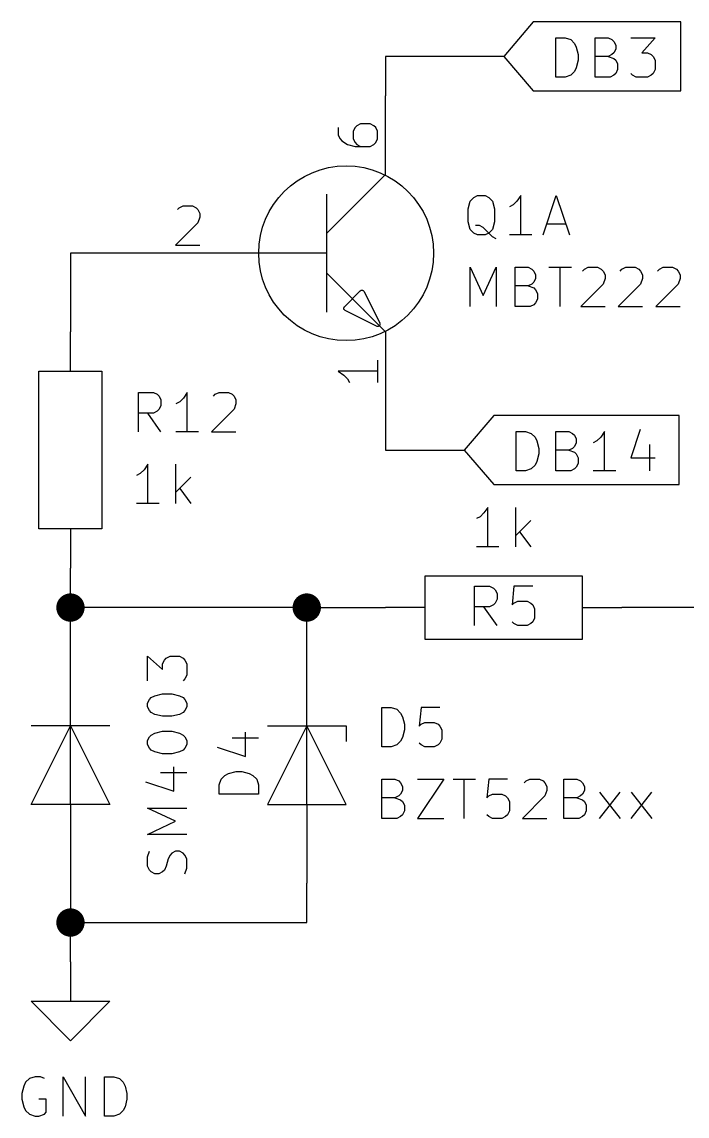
# Model space of a CAD drawing. Extents: x 0.4 to 16.1, y -11.3 to -0.4.
# Drawn here: x 4.688 to 5.533, y -5.496 to -4.106 of the extents above; entities that cross this region are included whole.
import ezdxf

# ---------------------------------------------------------------- set-up
doc = ezdxf.new("R2010")
doc.units = 0
doc.header["$MEASUREMENT"] = 0
for name, color, linetype in [('CYAN2', 4, 'CONTINUOUS'), ('GREEN3', 91, 'CONTINUOUS'), ('RED2', 1, 'CONTINUOUS'), ('RED3', 11, 'CONTINUOUS')]:
    doc.layers.add(name, color=color, linetype=linetype)

msp = doc.modelspace()

# ---------------------------------------------------------------- linework, layer by layer
at = {"layer": 'CYAN2', "linetype": 'CONTINUOUS'}
for p, q in [((5.2549, -4.3435), (5.2573, -4.3339)), ((5.2549, -4.3435), (5.2573, -4.3339)), ((5.2573, -4.3339), (5.262, -4.3292)), ((5.2573, -4.3339), (5.262, -4.3292)), ((5.262, -4.3292), (5.2668, -4.3268)), ((5.262, -4.3292), (5.2668, -4.3268)), ((5.2668, -4.3268), (5.2763, -4.3268)), ((5.2668, -4.3268), (5.2763, -4.3268)), ((5.2763, -4.3268), (5.2811, -4.3292)), ((5.2763, -4.3268), (5.2811, -4.3292)), ((5.2811, -4.3292), (5.2859, -4.3339)), ((5.2811, -4.3292), (5.2859, -4.3339)), ((5.2859, -4.3339), (5.2882, -4.3435)), ((5.2859, -4.3339), (5.2882, -4.3435)), ((5.3168, -4.3339), (5.312, -4.3387)), ((5.3168, -4.3339), (5.312, -4.3387)), ((5.3216, -4.3268), (5.3168, -4.3339)), ((5.3216, -4.3268), (5.3168, -4.3339)), ((5.3216, -4.3768), (5.3216, -4.3268)), ((5.3216, -4.3768), (5.3216, -4.3268)), ((5.3501, -4.3768), (5.3668, -4.3268)), ((5.3501, -4.3768), (5.3668, -4.3268)), ((5.3668, -4.3268), (5.3835, -4.3768)), ((5.3668, -4.3268), (5.3835, -4.3768)), ((5.2549, -4.3601), (5.2549, -4.3435)), ((5.2549, -4.3601), (5.2549, -4.3435)), ((5.2882, -4.3435), (5.2882, -4.3601)), ((5.2882, -4.3435), (5.2882, -4.3601)), ((5.312, -4.3387), (5.3073, -4.3411)), ((5.312, -4.3387), (5.3073, -4.3411)), ((5.2573, -4.3697), (5.2549, -4.3601)), ((5.2573, -4.3697), (5.2549, -4.3601)), ((5.2882, -4.3601), (5.2859, -4.3697)), ((5.2882, -4.3601), (5.2859, -4.3697)), ((5.3549, -4.3625), (5.3787, -4.3625)), ((5.3549, -4.3625), (5.3787, -4.3625)), ((5.262, -4.3744), (5.2573, -4.3697)), ((5.262, -4.3744), (5.2573, -4.3697)), ((5.2668, -4.3768), (5.262, -4.3744)), ((5.2668, -4.3768), (5.262, -4.3744)), ((5.2692, -4.3649), (5.2644, -4.3649)), ((5.2692, -4.3649), (5.2644, -4.3649)), ((5.2763, -4.3768), (5.2668, -4.3768)), ((5.2763, -4.3768), (5.2668, -4.3768)), ((5.2739, -4.3673), (5.2692, -4.3649)), ((5.2739, -4.3673), (5.2692, -4.3649)), ((5.2811, -4.3744), (5.2739, -4.3673)), ((5.2811, -4.3744), (5.2739, -4.3673)), ((5.2811, -4.3744), (5.2763, -4.3768)), ((5.2811, -4.3744), (5.2763, -4.3768)), ((5.2859, -4.3697), (5.2811, -4.3744)), ((5.2859, -4.3697), (5.2811, -4.3744)), ((5.2859, -4.3792), (5.2811, -4.3744)), ((5.2859, -4.3792), (5.2811, -4.3744)), ((5.3359, -4.3768), (5.3073, -4.3768)), ((5.3359, -4.3768), (5.3073, -4.3768)), ((5.2906, -4.3816), (5.2859, -4.3792)), ((5.2906, -4.3816), (5.2859, -4.3792)), ((5.2573, -4.4678), (5.2573, -4.4178)), ((5.2573, -4.4178), (5.2739, -4.4535)), ((5.2573, -4.4678), (5.2573, -4.4178)), ((5.2573, -4.4178), (5.2739, -4.4535)), ((5.2739, -4.4535), (5.2906, -4.4178)), ((5.2739, -4.4535), (5.2906, -4.4178)), ((5.2906, -4.4178), (5.2906, -4.4678)), ((5.2906, -4.4178), (5.2906, -4.4678)), ((5.3144, -4.4678), (5.3144, -4.4178)), ((5.3144, -4.4178), (5.3311, -4.4178)), ((5.3144, -4.4678), (5.3144, -4.4178)), ((5.3144, -4.4178), (5.3311, -4.4178)), ((5.3311, -4.4178), (5.3359, -4.4202)), ((5.3311, -4.4178), (5.3359, -4.4202)), ((5.3573, -4.4178), (5.3859, -4.4178)), ((5.3573, -4.4178), (5.3859, -4.4178)), ((5.3716, -4.4678), (5.3716, -4.4178)), ((5.3716, -4.4678), (5.3716, -4.4178)), ((5.4025, -4.4202), (5.4073, -4.4178)), ((5.4025, -4.4202), (5.4073, -4.4178)), ((5.4073, -4.4178), (5.4192, -4.4178)), ((5.4073, -4.4178), (5.4192, -4.4178)), ((5.4192, -4.4178), (5.4239, -4.4202)), ((5.4192, -4.4178), (5.4239, -4.4202)), ((5.4501, -4.4202), (5.4549, -4.4178)), ((5.4501, -4.4202), (5.4549, -4.4178)), ((5.4549, -4.4178), (5.4668, -4.4178)), ((5.4549, -4.4178), (5.4668, -4.4178)), ((5.4668, -4.4178), (5.4716, -4.4202)), ((5.4668, -4.4178), (5.4716, -4.4202)), ((5.4978, -4.4202), (5.5025, -4.4178)), ((5.4978, -4.4202), (5.5025, -4.4178)), ((5.5025, -4.4178), (5.5144, -4.4178)), ((5.5025, -4.4178), (5.5144, -4.4178)), ((5.5144, -4.4178), (5.5192, -4.4202)), ((5.5144, -4.4178), (5.5192, -4.4202)), ((5.3359, -4.4202), (5.3382, -4.4226)), ((5.3359, -4.4202), (5.3382, -4.4226)), ((5.3382, -4.4226), (5.3406, -4.4273)), ((5.3382, -4.4226), (5.3406, -4.4273)), ((5.3406, -4.4321), (5.3382, -4.4369)), ((5.3406, -4.4321), (5.3382, -4.4369)), ((5.3406, -4.4273), (5.3406, -4.4321)), ((5.3406, -4.4273), (5.3406, -4.4321)), ((5.4001, -4.4226), (5.4025, -4.4202)), ((5.4001, -4.4226), (5.4025, -4.4202)), ((5.4239, -4.4202), (5.4263, -4.4226)), ((5.4239, -4.4202), (5.4263, -4.4226)), ((5.4263, -4.4226), (5.4287, -4.4273)), ((5.4263, -4.4226), (5.4287, -4.4273)), ((5.4287, -4.4321), (5.4263, -4.4392)), ((5.4287, -4.4321), (5.4263, -4.4392)), ((5.4287, -4.4273), (5.4287, -4.4321)), ((5.4287, -4.4273), (5.4287, -4.4321)), ((5.4478, -4.4226), (5.4501, -4.4202)), ((5.4478, -4.4226), (5.4501, -4.4202)), ((5.4716, -4.4202), (5.4739, -4.4226)), ((5.4716, -4.4202), (5.4739, -4.4226)), ((5.4739, -4.4226), (5.4763, -4.4273)), ((5.4739, -4.4226), (5.4763, -4.4273)), ((5.4763, -4.4321), (5.4739, -4.4392)), ((5.4763, -4.4321), (5.4739, -4.4392)), ((5.4763, -4.4273), (5.4763, -4.4321)), ((5.4763, -4.4273), (5.4763, -4.4321)), ((5.4954, -4.4226), (5.4978, -4.4202)), ((5.4954, -4.4226), (5.4978, -4.4202)), ((5.5192, -4.4202), (5.5216, -4.4226)), ((5.5192, -4.4202), (5.5216, -4.4226)), ((5.5216, -4.4226), (5.5239, -4.4273)), ((5.5216, -4.4226), (5.5239, -4.4273)), ((5.5239, -4.4321), (5.5216, -4.4392)), ((5.5239, -4.4321), (5.5216, -4.4392)), ((5.5239, -4.4273), (5.5239, -4.4321)), ((5.5239, -4.4273), (5.5239, -4.4321)), ((5.3311, -4.4416), (5.3144, -4.4416)), ((5.3311, -4.4416), (5.3144, -4.4416)), ((5.3359, -4.4392), (5.3311, -4.4416)), ((5.3359, -4.4392), (5.3311, -4.4416)), ((5.3311, -4.4416), (5.3382, -4.444)), ((5.3311, -4.4416), (5.3382, -4.444)), ((5.3382, -4.4369), (5.3359, -4.4392)), ((5.3382, -4.4369), (5.3359, -4.4392)), ((5.3382, -4.444), (5.3406, -4.4464)), ((5.3382, -4.444), (5.3406, -4.4464)), ((5.3406, -4.4464), (5.343, -4.4511)), ((5.3406, -4.4464), (5.343, -4.4511)), ((5.4263, -4.4392), (5.3978, -4.4678)), ((5.4263, -4.4392), (5.3978, -4.4678)), ((5.4739, -4.4392), (5.4454, -4.4678)), ((5.4739, -4.4392), (5.4454, -4.4678)), ((5.5216, -4.4392), (5.493, -4.4678)), ((5.5216, -4.4392), (5.493, -4.4678)), ((5.343, -4.4583), (5.3406, -4.463)), ((5.343, -4.4583), (5.3406, -4.463)), ((5.343, -4.4511), (5.343, -4.4583)), ((5.343, -4.4511), (5.343, -4.4583)), ((5.3335, -4.4678), (5.3144, -4.4678)), ((5.3335, -4.4678), (5.3144, -4.4678)), ((5.3382, -4.4654), (5.3335, -4.4678)), ((5.3382, -4.4654), (5.3335, -4.4678)), ((5.3406, -4.463), (5.3382, -4.4654)), ((5.3406, -4.463), (5.3382, -4.4654)), ((5.3978, -4.4678), (5.4287, -4.4678)), ((5.3978, -4.4678), (5.4287, -4.4678)), ((5.4454, -4.4678), (5.4763, -4.4678)), ((5.4454, -4.4678), (5.4763, -4.4678)), ((5.493, -4.4678), (5.5239, -4.4678)), ((5.493, -4.4678), (5.5239, -4.4678)), ((4.8363, -4.6268), (4.8363, -4.5768)), ((4.8363, -4.5768), (4.8553, -4.5768)), ((4.8363, -4.6268), (4.8363, -4.5768)), ((4.8363, -4.5768), (4.8553, -4.5768)), ((4.8553, -4.5768), (4.8601, -4.5792)), ((4.8553, -4.5768), (4.8601, -4.5792)), ((4.8601, -4.5792), (4.8625, -4.5816)), ((4.8601, -4.5792), (4.8625, -4.5816)), ((4.8625, -4.5816), (4.8649, -4.5863)), ((4.8625, -4.5816), (4.8649, -4.5863)), ((4.8934, -4.5839), (4.8887, -4.5887)), ((4.8934, -4.5839), (4.8887, -4.5887)), ((4.8982, -4.5768), (4.8934, -4.5839)), ((4.8982, -4.5768), (4.8934, -4.5839)), ((4.8982, -4.6268), (4.8982, -4.5768)), ((4.8982, -4.6268), (4.8982, -4.5768)), ((4.9315, -4.5816), (4.9339, -4.5792)), ((4.9315, -4.5816), (4.9339, -4.5792)), ((4.9339, -4.5792), (4.9387, -4.5768)), ((4.9339, -4.5792), (4.9387, -4.5768)), ((4.9387, -4.5768), (4.9506, -4.5768)), ((4.9387, -4.5768), (4.9506, -4.5768)), ((4.9506, -4.5768), (4.9553, -4.5792)), ((4.9506, -4.5768), (4.9553, -4.5792)), ((4.9553, -4.5792), (4.9577, -4.5816)), ((4.9553, -4.5792), (4.9577, -4.5816)), ((4.9577, -4.5816), (4.9601, -4.5863)), ((4.9577, -4.5816), (4.9601, -4.5863)), ((4.8625, -4.5982), (4.8601, -4.6006)), ((4.8625, -4.5982), (4.8601, -4.6006)), ((4.8649, -4.5935), (4.8625, -4.5982)), ((4.8649, -4.5935), (4.8625, -4.5982)), ((4.8649, -4.5863), (4.8649, -4.5935)), ((4.8649, -4.5863), (4.8649, -4.5935)), ((4.8887, -4.5887), (4.8839, -4.5911)), ((4.8887, -4.5887), (4.8839, -4.5911)), ((4.9577, -4.5982), (4.9291, -4.6268)), ((4.9577, -4.5982), (4.9291, -4.6268)), ((4.9601, -4.5911), (4.9577, -4.5982)), ((4.9601, -4.5911), (4.9577, -4.5982)), ((4.9601, -4.5863), (4.9601, -4.5911)), ((4.9601, -4.5863), (4.9601, -4.5911)), ((4.8553, -4.603), (4.8363, -4.603)), ((4.8553, -4.603), (4.8363, -4.603)), ((4.8649, -4.6268), (4.8482, -4.603)), ((4.8649, -4.6268), (4.8482, -4.603)), ((4.8601, -4.6006), (4.8553, -4.603)), ((4.8601, -4.6006), (4.8553, -4.603)), ((4.9125, -4.6268), (4.8839, -4.6268)), ((4.9125, -4.6268), (4.8839, -4.6268)), ((4.9291, -4.6268), (4.9601, -4.6268)), ((4.9291, -4.6268), (4.9601, -4.6268)), ((4.8482, -4.6678), (4.8434, -4.6749)), ((4.8482, -4.6678), (4.8434, -4.6749)), ((4.8482, -4.7178), (4.8482, -4.6678)), ((4.8482, -4.7178), (4.8482, -4.6678)), ((4.8839, -4.7178), (4.8839, -4.6678)), ((4.8839, -4.7178), (4.8839, -4.6678)), ((4.8387, -4.6797), (4.8339, -4.6821)), ((4.8387, -4.6797), (4.8339, -4.6821)), ((4.8434, -4.6749), (4.8387, -4.6797)), ((4.8434, -4.6749), (4.8387, -4.6797)), ((4.9029, -4.6845), (4.8839, -4.7035)), ((4.9029, -4.6845), (4.8839, -4.7035)), ((4.8887, -4.6988), (4.9029, -4.7178)), ((4.8887, -4.6988), (4.9029, -4.7178)), ((4.8625, -4.7178), (4.8339, -4.7178)), ((4.8625, -4.7178), (4.8339, -4.7178)), ((5.2798, -4.7228), (5.275, -4.7299)), ((5.2798, -4.7228), (5.275, -4.7299)), ((5.2798, -4.7728), (5.2798, -4.7228)), ((5.2798, -4.7728), (5.2798, -4.7228)), ((5.3155, -4.7728), (5.3155, -4.7228)), ((5.3155, -4.7728), (5.3155, -4.7228)), ((5.2702, -4.7347), (5.2655, -4.7371)), ((5.2702, -4.7347), (5.2655, -4.7371)), ((5.275, -4.7299), (5.2702, -4.7347)), ((5.275, -4.7299), (5.2702, -4.7347)), ((5.3345, -4.7395), (5.3155, -4.7585)), ((5.3345, -4.7395), (5.3155, -4.7585)), ((5.3202, -4.7538), (5.3345, -4.7728)), ((5.3202, -4.7538), (5.3345, -4.7728)), ((5.294, -4.7728), (5.2655, -4.7728)), ((5.294, -4.7728), (5.2655, -4.7728)), ((5.2631, -4.8728), (5.2631, -4.8228)), ((5.2631, -4.8228), (5.2821, -4.8228)), ((5.2631, -4.8728), (5.2631, -4.8228)), ((5.2631, -4.8228), (5.2821, -4.8228)), ((5.2821, -4.8228), (5.2869, -4.8252)), ((5.2821, -4.8228), (5.2869, -4.8252)), ((5.2869, -4.8252), (5.2893, -4.8276)), ((5.2869, -4.8252), (5.2893, -4.8276)), ((5.2893, -4.8276), (5.2917, -4.8323)), ((5.2893, -4.8276), (5.2917, -4.8323)), ((5.2917, -4.8323), (5.2917, -4.8395)), ((5.2917, -4.8323), (5.2917, -4.8395)), ((5.3131, -4.8228), (5.3107, -4.8466)), ((5.3131, -4.8228), (5.3107, -4.8466)), ((5.3369, -4.8228), (5.3131, -4.8228)), ((5.3369, -4.8228), (5.3131, -4.8228)), ((5.2821, -4.849), (5.2631, -4.849)), ((5.2821, -4.849), (5.2631, -4.849)), ((5.2917, -4.8728), (5.275, -4.849)), ((5.2917, -4.8728), (5.275, -4.849)), ((5.2869, -4.8466), (5.2821, -4.849)), ((5.2869, -4.8466), (5.2821, -4.849)), ((5.2893, -4.8442), (5.2869, -4.8466)), ((5.2893, -4.8442), (5.2869, -4.8466)), ((5.2917, -4.8395), (5.2893, -4.8442)), ((5.2917, -4.8395), (5.2893, -4.8442)), ((5.3107, -4.8466), (5.3131, -4.8442)), ((5.3107, -4.8466), (5.3131, -4.8442)), ((5.3131, -4.8442), (5.3179, -4.8418)), ((5.3131, -4.8442), (5.3179, -4.8418)), ((5.3179, -4.8418), (5.3298, -4.8418)), ((5.3179, -4.8418), (5.3298, -4.8418)), ((5.3298, -4.8418), (5.3345, -4.8442)), ((5.3298, -4.8418), (5.3345, -4.8442)), ((5.3345, -4.8442), (5.3369, -4.8466)), ((5.3345, -4.8442), (5.3369, -4.8466)), ((5.3369, -4.8466), (5.3393, -4.8514)), ((5.3369, -4.8466), (5.3393, -4.8514)), ((5.3393, -4.8633), (5.3369, -4.868)), ((5.3393, -4.8633), (5.3369, -4.868)), ((5.3393, -4.8514), (5.3393, -4.8633)), ((5.3393, -4.8514), (5.3393, -4.8633)), ((5.3131, -4.8704), (5.3107, -4.868)), ((5.3131, -4.8704), (5.3107, -4.868)), ((5.3179, -4.8728), (5.3131, -4.8704)), ((5.3179, -4.8728), (5.3131, -4.8704)), ((5.3298, -4.8728), (5.3179, -4.8728)), ((5.3298, -4.8728), (5.3179, -4.8728)), ((5.3345, -4.8704), (5.3298, -4.8728)), ((5.3345, -4.8704), (5.3298, -4.8728)), ((5.3369, -4.868), (5.3345, -4.8704)), ((5.3369, -4.868), (5.3345, -4.8704)), ((4.8478, -4.9429), (4.8478, -4.9119)), ((4.8478, -4.9119), (4.8668, -4.9286)), ((4.8478, -4.9429), (4.8478, -4.9119)), ((4.8478, -4.9119), (4.8668, -4.9286)), ((4.8668, -4.9214), (4.8692, -4.9167)), ((4.8668, -4.9214), (4.8692, -4.9167)), ((4.8692, -4.9167), (4.8716, -4.9143)), ((4.8692, -4.9167), (4.8716, -4.9143)), ((4.8716, -4.9143), (4.8764, -4.9119)), ((4.8716, -4.9143), (4.8764, -4.9119)), ((4.8764, -4.9119), (4.8883, -4.9119)), ((4.8764, -4.9119), (4.8883, -4.9119)), ((4.8883, -4.9119), (4.893, -4.9143)), ((4.8883, -4.9119), (4.893, -4.9143)), ((4.893, -4.9143), (4.8954, -4.9167)), ((4.893, -4.9143), (4.8954, -4.9167)), ((4.8954, -4.9167), (4.8978, -4.9214)), ((4.8954, -4.9167), (4.8978, -4.9214)), ((4.8668, -4.9286), (4.8668, -4.9214)), ((4.8668, -4.9286), (4.8668, -4.9214)), ((4.8978, -4.9214), (4.8978, -4.9357)), ((4.8978, -4.9214), (4.8978, -4.9357)), ((4.8954, -4.9405), (4.893, -4.9429)), ((4.8954, -4.9405), (4.893, -4.9429)), ((4.8978, -4.9357), (4.8954, -4.9405)), ((4.8978, -4.9357), (4.8954, -4.9405)), ((4.8573, -4.9619), (4.8668, -4.9595)), ((4.8573, -4.9619), (4.8668, -4.9595)), ((4.8668, -4.9595), (4.8788, -4.9595)), ((4.8668, -4.9595), (4.8788, -4.9595)), ((4.8788, -4.9595), (4.8883, -4.9619)), ((4.8788, -4.9595), (4.8883, -4.9619)), ((4.8478, -4.9714), (4.8502, -4.9667)), ((4.8478, -4.9714), (4.8502, -4.9667)), ((4.8478, -4.9762), (4.8478, -4.9714)), ((4.8478, -4.9762), (4.8478, -4.9714)), ((4.8502, -4.9667), (4.8526, -4.9643)), ((4.8502, -4.9667), (4.8526, -4.9643)), ((4.8526, -4.9643), (4.8573, -4.9619)), ((4.8526, -4.9643), (4.8573, -4.9619)), ((4.8883, -4.9619), (4.893, -4.9643)), ((4.8883, -4.9619), (4.893, -4.9643)), ((4.893, -4.9643), (4.8954, -4.9667)), ((4.893, -4.9643), (4.8954, -4.9667)), ((4.8954, -4.9667), (4.8978, -4.9714)), ((4.8954, -4.9667), (4.8978, -4.9714)), ((4.8978, -4.9714), (4.8978, -4.9762)), ((4.8978, -4.9714), (4.8978, -4.9762)), ((4.8502, -4.9809), (4.8478, -4.9762)), ((4.8502, -4.9809), (4.8478, -4.9762)), ((4.8526, -4.9833), (4.8502, -4.9809)), ((4.8526, -4.9833), (4.8502, -4.9809)), ((4.8573, -4.9857), (4.8526, -4.9833)), ((4.8573, -4.9857), (4.8526, -4.9833)), ((4.8668, -4.9881), (4.8573, -4.9857)), ((4.8668, -4.9881), (4.8573, -4.9857)), ((4.8788, -4.9881), (4.8668, -4.9881)), ((4.8788, -4.9881), (4.8668, -4.9881)), ((4.8883, -4.9857), (4.8788, -4.9881)), ((4.8883, -4.9857), (4.8788, -4.9881)), ((4.893, -4.9833), (4.8883, -4.9857)), ((4.893, -4.9833), (4.8883, -4.9857)), ((4.8954, -4.9809), (4.893, -4.9833)), ((4.8954, -4.9809), (4.893, -4.9833)), ((4.8978, -4.9762), (4.8954, -4.9809)), ((4.8978, -4.9762), (4.8954, -4.9809)), ((5.1453, -5.0268), (5.1453, -4.9768)), ((5.1453, -4.9768), (5.1572, -4.9768)), ((5.1453, -5.0268), (5.1453, -4.9768)), ((5.1453, -4.9768), (5.1572, -4.9768)), ((5.1572, -4.9768), (5.1643, -4.9792)), ((5.1572, -4.9768), (5.1643, -4.9792)), ((5.1643, -4.9792), (5.1691, -4.9839)), ((5.1643, -4.9792), (5.1691, -4.9839)), ((5.1691, -4.9839), (5.1715, -4.9887)), ((5.1691, -4.9839), (5.1715, -4.9887)), ((5.1953, -4.9768), (5.1929, -5.0006)), ((5.1953, -4.9768), (5.1929, -5.0006)), ((5.2191, -4.9768), (5.1953, -4.9768)), ((5.2191, -4.9768), (5.1953, -4.9768)), ((5.1715, -4.9887), (5.1739, -4.9982)), ((5.1715, -4.9887), (5.1739, -4.9982)), ((5.1739, -4.9982), (5.1739, -5.0054)), ((5.1739, -4.9982), (5.1739, -5.0054)), ((5.1929, -5.0006), (5.1953, -4.9982)), ((5.1929, -5.0006), (5.1953, -4.9982)), ((5.1953, -4.9982), (5.2, -4.9959)), ((5.1953, -4.9982), (5.2, -4.9959)), ((5.2, -4.9959), (5.2119, -4.9959)), ((5.2, -4.9959), (5.2119, -4.9959)), ((5.2119, -4.9959), (5.2167, -4.9982)), ((5.2119, -4.9959), (5.2167, -4.9982)), ((5.2167, -4.9982), (5.2191, -5.0006)), ((5.2167, -4.9982), (5.2191, -5.0006)), ((5.2191, -5.0006), (5.2215, -5.0054)), ((5.2191, -5.0006), (5.2215, -5.0054)), ((4.8478, -5.019), (4.8502, -5.0143)), ((4.8478, -5.019), (4.8502, -5.0143)), ((4.8502, -5.0143), (4.8526, -5.0119)), ((4.8502, -5.0143), (4.8526, -5.0119)), ((4.8526, -5.0119), (4.8573, -5.0095)), ((4.8526, -5.0119), (4.8573, -5.0095)), ((4.8573, -5.0095), (4.8668, -5.0071)), ((4.8573, -5.0095), (4.8668, -5.0071)), ((4.8668, -5.0071), (4.8788, -5.0071)), ((4.8668, -5.0071), (4.8788, -5.0071)), ((4.8788, -5.0071), (4.8883, -5.0095)), ((4.8788, -5.0071), (4.8883, -5.0095)), ((4.8883, -5.0095), (4.893, -5.0119)), ((4.8883, -5.0095), (4.893, -5.0119)), ((4.893, -5.0119), (4.8954, -5.0143)), ((4.893, -5.0119), (4.8954, -5.0143)), ((4.8954, -5.0143), (4.8978, -5.019)), ((4.8954, -5.0143), (4.8978, -5.019)), ((4.9555, -5.0155), (4.9888, -5.0155)), ((4.9555, -5.0155), (4.9888, -5.0155)), ((4.9721, -5.0393), (4.9721, -5.0083)), ((4.9721, -5.0393), (4.9721, -5.0083)), ((5.1715, -5.0149), (5.1691, -5.0197)), ((5.1715, -5.0149), (5.1691, -5.0197)), ((5.1739, -5.0054), (5.1715, -5.0149)), ((5.1739, -5.0054), (5.1715, -5.0149)), ((5.2215, -5.0054), (5.2215, -5.0173)), ((5.2215, -5.0054), (5.2215, -5.0173)), ((4.8478, -5.0238), (4.8478, -5.019)), ((4.8478, -5.0238), (4.8478, -5.019)), ((4.8502, -5.0286), (4.8478, -5.0238)), ((4.8502, -5.0286), (4.8478, -5.0238)), ((4.8526, -5.0309), (4.8502, -5.0286)), ((4.8526, -5.0309), (4.8502, -5.0286)), ((4.8954, -5.0286), (4.893, -5.0309)), ((4.8954, -5.0286), (4.893, -5.0309)), ((4.8978, -5.0238), (4.8954, -5.0286)), ((4.8978, -5.0238), (4.8954, -5.0286)), ((4.8978, -5.019), (4.8978, -5.0238)), ((4.8978, -5.019), (4.8978, -5.0238)), ((4.9364, -5.0274), (4.9721, -5.0393)), ((4.9364, -5.0274), (4.9721, -5.0393)), ((5.1572, -5.0268), (5.1453, -5.0268)), ((5.1572, -5.0268), (5.1453, -5.0268)), ((5.1643, -5.0244), (5.1572, -5.0268)), ((5.1643, -5.0244), (5.1572, -5.0268)), ((5.1691, -5.0197), (5.1643, -5.0244)), ((5.1691, -5.0197), (5.1643, -5.0244)), ((5.1953, -5.0244), (5.1929, -5.022)), ((5.1953, -5.0244), (5.1929, -5.022)), ((5.2, -5.0268), (5.1953, -5.0244)), ((5.2, -5.0268), (5.1953, -5.0244)), ((5.2119, -5.0268), (5.2, -5.0268)), ((5.2119, -5.0268), (5.2, -5.0268)), ((5.2167, -5.0244), (5.2119, -5.0268)), ((5.2167, -5.0244), (5.2119, -5.0268)), ((5.2191, -5.022), (5.2167, -5.0244)), ((5.2191, -5.022), (5.2167, -5.0244)), ((5.2215, -5.0173), (5.2191, -5.022)), ((5.2215, -5.0173), (5.2191, -5.022)), ((4.8573, -5.0333), (4.8526, -5.0309)), ((4.8573, -5.0333), (4.8526, -5.0309)), ((4.8668, -5.0357), (4.8573, -5.0333)), ((4.8668, -5.0357), (4.8573, -5.0333)), ((4.8788, -5.0357), (4.8668, -5.0357)), ((4.8788, -5.0357), (4.8668, -5.0357)), ((4.8883, -5.0333), (4.8788, -5.0357)), ((4.8883, -5.0333), (4.8788, -5.0357)), ((4.893, -5.0309), (4.8883, -5.0333)), ((4.893, -5.0309), (4.8883, -5.0333)), ((4.8811, -5.0833), (4.8811, -5.0524)), ((4.8811, -5.0833), (4.8811, -5.0524)), ((4.8454, -5.0714), (4.8811, -5.0833)), ((4.8454, -5.0714), (4.8811, -5.0833)), ((4.8645, -5.0595), (4.8978, -5.0595)), ((4.8645, -5.0595), (4.8978, -5.0595)), ((4.9388, -5.075), (4.9412, -5.0679)), ((4.9388, -5.075), (4.9412, -5.0679)), ((4.9412, -5.0679), (4.9459, -5.0631)), ((4.9412, -5.0679), (4.9459, -5.0631)), ((4.9459, -5.0631), (4.9507, -5.0607)), ((4.9459, -5.0631), (4.9507, -5.0607)), ((4.9507, -5.0607), (4.9602, -5.0583)), ((4.9507, -5.0607), (4.9602, -5.0583)), ((4.9602, -5.0583), (4.9674, -5.0583)), ((4.9602, -5.0583), (4.9674, -5.0583)), ((4.9674, -5.0583), (4.9769, -5.0607)), ((4.9674, -5.0583), (4.9769, -5.0607)), ((4.9769, -5.0607), (4.9817, -5.0631)), ((4.9769, -5.0607), (4.9817, -5.0631)), ((4.9817, -5.0631), (4.9864, -5.0679)), ((4.9817, -5.0631), (4.9864, -5.0679)), ((4.9864, -5.0679), (4.9888, -5.075)), ((4.9864, -5.0679), (4.9888, -5.075)), ((5.1453, -5.1178), (5.1453, -5.0678)), ((5.1453, -5.0678), (5.1619, -5.0678)), ((5.1453, -5.1178), (5.1453, -5.0678)), ((5.1453, -5.0678), (5.1619, -5.0678)), ((5.1619, -5.0678), (5.1667, -5.0702)), ((5.1619, -5.0678), (5.1667, -5.0702)), ((5.1667, -5.0702), (5.1691, -5.0726)), ((5.1667, -5.0702), (5.1691, -5.0726)), ((5.1905, -5.0678), (5.2239, -5.0678)), ((5.2239, -5.0678), (5.1905, -5.1178)), ((5.1905, -5.0678), (5.2239, -5.0678)), ((5.2239, -5.0678), (5.1905, -5.1178)), ((5.2358, -5.0678), (5.2643, -5.0678)), ((5.2358, -5.0678), (5.2643, -5.0678)), ((5.25, -5.1178), (5.25, -5.0678)), ((5.25, -5.1178), (5.25, -5.0678)), ((5.281, -5.0678), (5.2786, -5.0916)), ((5.281, -5.0678), (5.2786, -5.0916)), ((5.3048, -5.0678), (5.281, -5.0678)), ((5.3048, -5.0678), (5.281, -5.0678)), ((5.3262, -5.0726), (5.3286, -5.0702)), ((5.3262, -5.0726), (5.3286, -5.0702)), ((5.3286, -5.0702), (5.3334, -5.0678)), ((5.3286, -5.0702), (5.3334, -5.0678)), ((5.3334, -5.0678), (5.3453, -5.0678)), ((5.3334, -5.0678), (5.3453, -5.0678)), ((5.3453, -5.0678), (5.35, -5.0702)), ((5.3453, -5.0678), (5.35, -5.0702)), ((5.35, -5.0702), (5.3524, -5.0726)), ((5.35, -5.0702), (5.3524, -5.0726)), ((5.3762, -5.1178), (5.3762, -5.0678)), ((5.3762, -5.0678), (5.3929, -5.0678)), ((5.3762, -5.1178), (5.3762, -5.0678)), ((5.3762, -5.0678), (5.3929, -5.0678)), ((5.3929, -5.0678), (5.3977, -5.0702)), ((5.3929, -5.0678), (5.3977, -5.0702)), ((5.3977, -5.0702), (5.4, -5.0726)), ((5.3977, -5.0702), (5.4, -5.0726)), ((4.9388, -5.0869), (4.9388, -5.075)), ((4.9388, -5.0869), (4.9388, -5.075)), ((4.9888, -5.075), (4.9888, -5.0869)), ((4.9888, -5.075), (4.9888, -5.0869)), ((5.1691, -5.0726), (5.1715, -5.0773)), ((5.1691, -5.0726), (5.1715, -5.0773)), ((5.1715, -5.0821), (5.1691, -5.0869)), ((5.1715, -5.0821), (5.1691, -5.0869)), ((5.1715, -5.0773), (5.1715, -5.0821)), ((5.1715, -5.0773), (5.1715, -5.0821)), ((5.3524, -5.0726), (5.3548, -5.0773)), ((5.3524, -5.0726), (5.3548, -5.0773)), ((5.3548, -5.0821), (5.3524, -5.0892)), ((5.3548, -5.0821), (5.3524, -5.0892)), ((5.3548, -5.0773), (5.3548, -5.0821)), ((5.3548, -5.0773), (5.3548, -5.0821)), ((5.4, -5.0726), (5.4024, -5.0773)), ((5.4, -5.0726), (5.4024, -5.0773)), ((5.4024, -5.0821), (5.4, -5.0869)), ((5.4024, -5.0821), (5.4, -5.0869)), ((5.4024, -5.0773), (5.4024, -5.0821)), ((5.4024, -5.0773), (5.4024, -5.0821)), ((5.4215, -5.1178), (5.4477, -5.0845)), ((5.4215, -5.0845), (5.4477, -5.1178)), ((5.4215, -5.1178), (5.4477, -5.0845)), ((5.4215, -5.0845), (5.4477, -5.1178)), ((5.4619, -5.1178), (5.4881, -5.0845)), ((5.4619, -5.0845), (5.4881, -5.1178)), ((5.4619, -5.1178), (5.4881, -5.0845)), ((5.4619, -5.0845), (5.4881, -5.1178)), ((4.9888, -5.0869), (4.9388, -5.0869)), ((4.9888, -5.0869), (4.9388, -5.0869)), ((5.1619, -5.0916), (5.1453, -5.0916)), ((5.1619, -5.0916), (5.1453, -5.0916)), ((5.1667, -5.0892), (5.1619, -5.0916)), ((5.1667, -5.0892), (5.1619, -5.0916)), ((5.1619, -5.0916), (5.1691, -5.094)), ((5.1619, -5.0916), (5.1691, -5.094)), ((5.1691, -5.0869), (5.1667, -5.0892)), ((5.1691, -5.0869), (5.1667, -5.0892)), ((5.1691, -5.094), (5.1715, -5.0964)), ((5.1691, -5.094), (5.1715, -5.0964)), ((5.1715, -5.0964), (5.1739, -5.1011)), ((5.1715, -5.0964), (5.1739, -5.1011)), ((5.2786, -5.0916), (5.281, -5.0892)), ((5.2786, -5.0916), (5.281, -5.0892)), ((5.281, -5.0892), (5.2858, -5.0869)), ((5.281, -5.0892), (5.2858, -5.0869)), ((5.2858, -5.0869), (5.2977, -5.0869)), ((5.2858, -5.0869), (5.2977, -5.0869)), ((5.2977, -5.0869), (5.3024, -5.0892)), ((5.2977, -5.0869), (5.3024, -5.0892)), ((5.3024, -5.0892), (5.3048, -5.0916)), ((5.3024, -5.0892), (5.3048, -5.0916)), ((5.3048, -5.0916), (5.3072, -5.0964)), ((5.3048, -5.0916), (5.3072, -5.0964)), ((5.3072, -5.0964), (5.3072, -5.1083)), ((5.3072, -5.0964), (5.3072, -5.1083)), ((5.3524, -5.0892), (5.3239, -5.1178)), ((5.3524, -5.0892), (5.3239, -5.1178)), ((5.3929, -5.0916), (5.3762, -5.0916)), ((5.3929, -5.0916), (5.3762, -5.0916)), ((5.3977, -5.0892), (5.3929, -5.0916)), ((5.3977, -5.0892), (5.3929, -5.0916)), ((5.3929, -5.0916), (5.4, -5.094)), ((5.3929, -5.0916), (5.4, -5.094)), ((5.4, -5.0869), (5.3977, -5.0892)), ((5.4, -5.0869), (5.3977, -5.0892)), ((5.4, -5.094), (5.4024, -5.0964)), ((5.4, -5.094), (5.4024, -5.0964)), ((5.4024, -5.0964), (5.4048, -5.1011)), ((5.4024, -5.0964), (5.4048, -5.1011)), ((4.8835, -5.1214), (4.8478, -5.1048)), ((4.8478, -5.1048), (4.8978, -5.1048)), ((4.8835, -5.1214), (4.8478, -5.1048)), ((4.8478, -5.1048), (4.8978, -5.1048)), ((5.1715, -5.113), (5.1691, -5.1154)), ((5.1715, -5.113), (5.1691, -5.1154)), ((5.1739, -5.1083), (5.1715, -5.113)), ((5.1739, -5.1083), (5.1715, -5.113)), ((5.1739, -5.1011), (5.1739, -5.1083)), ((5.1739, -5.1011), (5.1739, -5.1083)), ((5.281, -5.1154), (5.2786, -5.113)), ((5.281, -5.1154), (5.2786, -5.113)), ((5.3048, -5.113), (5.3024, -5.1154)), ((5.3048, -5.113), (5.3024, -5.1154)), ((5.3072, -5.1083), (5.3048, -5.113)), ((5.3072, -5.1083), (5.3048, -5.113)), ((5.4024, -5.113), (5.4, -5.1154)), ((5.4024, -5.113), (5.4, -5.1154)), ((5.4048, -5.1083), (5.4024, -5.113)), ((5.4048, -5.1083), (5.4024, -5.113)), ((5.4048, -5.1011), (5.4048, -5.1083)), ((5.4048, -5.1011), (5.4048, -5.1083)), ((4.8478, -5.1381), (4.8835, -5.1214)), ((4.8478, -5.1381), (4.8835, -5.1214)), ((5.1643, -5.1178), (5.1453, -5.1178)), ((5.1643, -5.1178), (5.1453, -5.1178)), ((5.1691, -5.1154), (5.1643, -5.1178)), ((5.1691, -5.1154), (5.1643, -5.1178)), ((5.1905, -5.1178), (5.2239, -5.1178)), ((5.1905, -5.1178), (5.2239, -5.1178)), ((5.2858, -5.1178), (5.281, -5.1154)), ((5.2858, -5.1178), (5.281, -5.1154)), ((5.2977, -5.1178), (5.2858, -5.1178)), ((5.2977, -5.1178), (5.2858, -5.1178)), ((5.3024, -5.1154), (5.2977, -5.1178)), ((5.3024, -5.1154), (5.2977, -5.1178)), ((5.3239, -5.1178), (5.3548, -5.1178)), ((5.3239, -5.1178), (5.3548, -5.1178)), ((5.3953, -5.1178), (5.3762, -5.1178)), ((5.3953, -5.1178), (5.3762, -5.1178)), ((5.4, -5.1154), (5.3953, -5.1178)), ((5.4, -5.1154), (5.3953, -5.1178)), ((4.8978, -5.1381), (4.8478, -5.1381)), ((4.8978, -5.1381), (4.8478, -5.1381)), ((4.8478, -5.1667), (4.8502, -5.1595)), ((4.8478, -5.1667), (4.8502, -5.1595)), ((4.8478, -5.1786), (4.8478, -5.1667)), ((4.8478, -5.1786), (4.8478, -5.1667)), ((4.874, -5.169), (4.8716, -5.1786)), ((4.874, -5.169), (4.8716, -5.1786)), ((4.8764, -5.1643), (4.874, -5.169)), ((4.8764, -5.1643), (4.874, -5.169)), ((4.8788, -5.1619), (4.8764, -5.1643)), ((4.8788, -5.1619), (4.8764, -5.1643)), ((4.8835, -5.1595), (4.8788, -5.1619)), ((4.8835, -5.1595), (4.8788, -5.1619)), ((4.8883, -5.1595), (4.8835, -5.1595)), ((4.8883, -5.1595), (4.8835, -5.1595)), ((4.893, -5.1619), (4.8883, -5.1595)), ((4.893, -5.1619), (4.8883, -5.1595)), ((4.8954, -5.1643), (4.893, -5.1619)), ((4.8954, -5.1643), (4.893, -5.1619)), ((4.8978, -5.169), (4.8954, -5.1643)), ((4.8978, -5.169), (4.8954, -5.1643)), ((4.8978, -5.1809), (4.8978, -5.169)), ((4.8978, -5.1809), (4.8978, -5.169)), ((4.8502, -5.1833), (4.8478, -5.1786)), ((4.8502, -5.1833), (4.8478, -5.1786)), ((4.8716, -5.1786), (4.8692, -5.1833)), ((4.8716, -5.1786), (4.8692, -5.1833)), ((4.8954, -5.1881), (4.8978, -5.1809)), ((4.8954, -5.1881), (4.8978, -5.1809)), ((4.8526, -5.1857), (4.8502, -5.1833)), ((4.8526, -5.1857), (4.8502, -5.1833)), ((4.8573, -5.1881), (4.8526, -5.1857)), ((4.8573, -5.1881), (4.8526, -5.1857)), ((4.8621, -5.1881), (4.8573, -5.1881)), ((4.8621, -5.1881), (4.8573, -5.1881)), ((4.8668, -5.1857), (4.8621, -5.1881)), ((4.8668, -5.1857), (4.8621, -5.1881)), ((4.8692, -5.1833), (4.8668, -5.1857)), ((4.8692, -5.1833), (4.8668, -5.1857)), ((4.705, -5.4458), (4.6979, -5.4482)), ((4.7121, -5.4458), (4.705, -5.4458)), ((4.7169, -5.4482), (4.7121, -5.4458)), ((4.7407, -5.4958), (4.7407, -5.4458)), ((4.7407, -5.4458), (4.7693, -5.4958)), ((4.7693, -5.4958), (4.7693, -5.4458)), ((4.7931, -5.4958), (4.7931, -5.4458)), ((4.7931, -5.4458), (4.805, -5.4458)), ((4.805, -5.4458), (4.8121, -5.4482)), ((4.6907, -5.4577), (4.6883, -5.4672)), ((4.6931, -5.4529), (4.6907, -5.4577)), ((4.6979, -5.4482), (4.6931, -5.4529)), ((4.8121, -5.4482), (4.8169, -5.4529)), ((4.8169, -5.4529), (4.8193, -5.4577)), ((4.8193, -5.4577), (4.8217, -5.4672)), ((4.6883, -5.4672), (4.6883, -5.4744)), ((4.6883, -5.4744), (4.6907, -5.4839)), ((4.7193, -5.4744), (4.7098, -5.4744)), ((4.7193, -5.491), (4.7193, -5.4744)), ((4.8217, -5.4744), (4.8193, -5.4839)), ((4.8217, -5.4672), (4.8217, -5.4744)), ((4.6907, -5.4839), (4.6931, -5.4887)), ((4.6931, -5.4887), (4.6979, -5.4934)), ((4.8169, -5.4887), (4.8121, -5.4934)), ((4.8193, -5.4839), (4.8169, -5.4887)), ((4.6979, -5.4934), (4.705, -5.4958)), ((4.705, -5.4958), (4.7098, -5.4958)), ((4.7098, -5.4958), (4.7169, -5.4934)), ((4.7169, -5.4934), (4.7193, -5.491)), ((4.805, -5.4958), (4.7931, -5.4958)), ((4.8121, -5.4934), (4.805, -5.4958))]:
    msp.add_line(p, q, dxfattribs=at)
at = {"layer": 'GREEN3', "linetype": 'CONTINUOUS'}
for p, q in [((5.15, -4.15), (5.15, -4.2)), ((5.3, -4.15), (5.15, -4.15)), ((4.85, -4.4), (4.75, -4.4)), ((4.75, -4.4), (4.75, -4.5)), ((5.15, -4.6), (5.15, -4.65)), ((5.15, -4.65), (5.25, -4.65)), ((4.75, -4.85), (4.75, -4.8)), ((5.05, -4.85), (4.75, -4.85)), ((4.75, -4.9), (4.75, -4.85)), ((5.05, -4.9), (5.05, -4.85)), ((5.05, -4.85), (5.15, -4.85)), ((5.55, -4.85), (5.45, -4.85)), ((4.75, -5.2), (4.75, -5.25)), ((5.05, -5.25), (5.05, -5.2)), ((4.75, -5.3), (4.75, -5.25)), ((4.75, -5.25), (5.05, -5.25))]:
    msp.add_line(p, q, dxfattribs=at)
at = {"layer": 'GREEN3', "const_width": 0.018}
for points in [[(4.741, -4.85, 1), (4.759, -4.85, 1)], [(5.041, -4.85, 1), (5.059, -4.85, 1)], [(4.741, -5.25, 1), (4.759, -5.25, 1)]]:
    msp.add_lwpolyline(points, format="xyb", close=True, dxfattribs=at)
at = {"layer": 'RED2', "linetype": 'CONTINUOUS'}
for p, q in [((5.3375, -4.1062), (5.3, -4.15)), ((5.5251, -4.1062), (5.3375, -4.1062)), ((5.5251, -4.15), (5.5251, -4.1062)), ((5.366, -4.1764), (5.366, -4.1264)), ((5.366, -4.1264), (5.3779, -4.1264)), ((5.3779, -4.1264), (5.3851, -4.1288)), ((5.416, -4.1764), (5.416, -4.1264)), ((5.416, -4.1264), (5.4327, -4.1264)), ((5.4327, -4.1264), (5.4374, -4.1288)), ((5.4613, -4.1264), (5.4922, -4.1264)), ((5.4922, -4.1264), (5.4755, -4.1454)), ((5.3851, -4.1288), (5.3898, -4.1335)), ((5.3898, -4.1335), (5.3922, -4.1383)), ((5.3922, -4.1383), (5.3946, -4.1478)), ((5.4374, -4.1288), (5.4398, -4.1311)), ((5.4398, -4.1311), (5.4422, -4.1359)), ((5.4422, -4.1407), (5.4398, -4.1454)), ((5.4422, -4.1359), (5.4422, -4.1407)), ((5.3, -4.15), (5.3375, -4.1938)), ((5.3946, -4.1478), (5.3946, -4.1549)), ((5.4327, -4.1502), (5.416, -4.1502)), ((5.4374, -4.1478), (5.4327, -4.1502)), ((5.4327, -4.1502), (5.4398, -4.1526)), ((5.4398, -4.1454), (5.4374, -4.1478)), ((5.4398, -4.1526), (5.4422, -4.1549)), ((5.4755, -4.1454), (5.4827, -4.1454)), ((5.4827, -4.1454), (5.4874, -4.1478)), ((5.4874, -4.1478), (5.4898, -4.1502)), ((5.4898, -4.1502), (5.4922, -4.1549)), ((5.5251, -4.1938), (5.5251, -4.15)), ((5.3922, -4.1645), (5.3898, -4.1692)), ((5.3946, -4.1549), (5.3922, -4.1645)), ((5.4422, -4.1549), (5.4446, -4.1597)), ((5.4446, -4.1669), (5.4422, -4.1716)), ((5.4446, -4.1597), (5.4446, -4.1669)), ((5.4922, -4.1669), (5.4898, -4.1716)), ((5.4922, -4.1549), (5.4922, -4.1669)), ((5.3779, -4.1764), (5.366, -4.1764)), ((5.3851, -4.174), (5.3779, -4.1764)), ((5.3898, -4.1692), (5.3851, -4.174)), ((5.4351, -4.1764), (5.416, -4.1764)), ((5.4398, -4.174), (5.4351, -4.1764)), ((5.4422, -4.1716), (5.4398, -4.174)), ((5.4636, -4.174), (5.4613, -4.1716)), ((5.4684, -4.1764), (5.4636, -4.174)), ((5.4827, -4.1764), (5.4684, -4.1764)), ((5.4874, -4.174), (5.4827, -4.1764)), ((5.4898, -4.1716), (5.4874, -4.174)), ((5.3375, -4.1938), (5.5251, -4.1938)), ((5.15, -4.3), (5.15, -4.2)), ((5.15, -4.3), (5.15, -4.2)), ((5.075, -4.375), (5.15, -4.3)), ((5.075, -4.325), (5.075, -4.475)), ((4.95, -4.4), (4.85, -4.4)), ((4.95, -4.4), (4.85, -4.4)), ((5.075, -4.4), (4.95, -4.4)), ((5.075, -4.425), (5.15, -4.5)), ((5.0979, -4.4679), (5.1179, -4.4479)), ((5.1179, -4.4479), (5.1181, -4.4477)), ((5.1181, -4.4477), (5.1182, -4.4476)), ((5.1182, -4.4476), (5.1183, -4.4475)), ((5.1182, -4.4476), (5.1182, -4.4476)), ((5.1183, -4.4475), (5.1188, -4.4473)), ((5.1188, -4.4473), (5.1192, -4.4471)), ((5.1192, -4.4471), (5.1193, -4.4471)), ((5.1193, -4.4471), (5.1194, -4.4471)), ((5.1194, -4.4471), (5.1199, -4.4471)), ((5.1199, -4.4471), (5.1204, -4.447)), ((5.1204, -4.447), (5.1205, -4.4471)), ((5.1205, -4.4471), (5.1206, -4.4471)), ((5.1206, -4.4471), (5.121, -4.4472)), ((5.121, -4.4472), (5.1215, -4.4474)), ((5.1215, -4.4474), (5.1216, -4.4475)), ((5.1216, -4.4475), (5.1217, -4.4475)), ((5.1217, -4.4475), (5.122, -4.4478)), ((5.122, -4.4478), (5.1224, -4.4482)), ((5.1224, -4.4482), (5.1225, -4.4483)), ((5.1225, -4.4483), (5.1225, -4.4483)), ((5.1225, -4.4483), (5.1225, -4.4484)), ((5.1225, -4.4484), (5.1227, -4.4487)), ((5.1227, -4.4487), (5.1427, -4.4887)), ((5.097, -4.4704), (5.0971, -4.4699)), ((5.0971, -4.4705), (5.097, -4.4704)), ((5.0971, -4.4692), (5.0973, -4.4688)), ((5.0971, -4.4693), (5.0971, -4.4692)), ((5.0971, -4.4694), (5.0971, -4.4693)), ((5.0971, -4.4699), (5.0971, -4.4694)), ((5.0971, -4.4706), (5.0971, -4.4705)), ((5.0972, -4.471), (5.0971, -4.4706)), ((5.0974, -4.4715), (5.0972, -4.471)), ((5.0973, -4.4688), (5.0975, -4.4683)), ((5.0975, -4.4716), (5.0974, -4.4715)), ((5.0975, -4.4683), (5.0976, -4.4682)), ((5.0975, -4.4717), (5.0975, -4.4716)), ((5.0978, -4.472), (5.0975, -4.4717)), ((5.0976, -4.4682), (5.0977, -4.4681)), ((5.0976, -4.4682), (5.0976, -4.4682)), ((5.0977, -4.4681), (5.0979, -4.4679)), ((5.0982, -4.4724), (5.0978, -4.472)), ((5.0983, -4.4724), (5.0982, -4.4724)), ((5.0983, -4.4725), (5.0983, -4.4724)), ((5.0984, -4.4725), (5.0983, -4.4725)), ((5.0987, -4.4727), (5.0984, -4.4725)), ((5.1387, -4.4927), (5.0987, -4.4727)), ((4.75, -4.55), (4.75, -4.5)), ((4.75, -4.55), (4.75, -4.5)), ((5.1392, -4.4929), (5.1387, -4.4927)), ((5.1394, -4.4929), (5.1392, -4.4929)), ((5.1396, -4.493), (5.1394, -4.4929)), ((5.14, -4.4929), (5.1396, -4.493)), ((5.1404, -4.493), (5.14, -4.4929)), ((5.1406, -4.4929), (5.1404, -4.493)), ((5.1408, -4.4929), (5.1406, -4.4929)), ((5.1411, -4.4927), (5.1408, -4.4929)), ((5.1415, -4.4926), (5.1411, -4.4927)), ((5.1417, -4.4925), (5.1415, -4.4926)), ((5.1418, -4.4924), (5.1417, -4.4925)), ((5.1421, -4.4921), (5.1418, -4.4924)), ((5.1424, -4.4918), (5.1421, -4.4921)), ((5.1425, -4.4917), (5.1424, -4.4918)), ((5.1426, -4.4915), (5.1425, -4.4917)), ((5.1427, -4.4911), (5.1426, -4.4915)), ((5.1427, -4.4887), (5.1429, -4.4892)), ((5.1429, -4.4908), (5.1427, -4.4911)), ((5.1429, -4.4892), (5.1429, -4.4894)), ((5.1429, -4.4894), (5.143, -4.4896)), ((5.143, -4.4896), (5.1429, -4.49)), ((5.1429, -4.49), (5.143, -4.4904)), ((5.143, -4.4904), (5.1429, -4.4906)), ((5.1429, -4.4906), (5.1429, -4.4908)), ((5.15, -4.5), (5.15, -4.6)), ((5.15, -4.5), (5.15, -4.6)), ((4.71, -4.75), (4.71, -4.55)), ((4.71, -4.55), (4.79, -4.55)), ((4.79, -4.55), (4.79, -4.75)), ((5.2875, -4.6062), (5.25, -4.65)), ((5.5228, -4.6062), (5.2875, -4.6062)), ((5.5228, -4.65), (5.5228, -4.6062)), ((5.316, -4.6764), (5.316, -4.6264)), ((5.316, -4.6264), (5.3279, -4.6264)), ((5.3279, -4.6264), (5.3351, -4.6288)), ((5.366, -4.6764), (5.366, -4.6264)), ((5.366, -4.6264), (5.3827, -4.6264)), ((5.3827, -4.6264), (5.3874, -4.6288)), ((5.4279, -4.6264), (5.4232, -4.6335)), ((5.4279, -4.6764), (5.4279, -4.6264)), ((5.4732, -4.624), (5.4613, -4.6597)), ((5.3351, -4.6288), (5.3398, -4.6335)), ((5.3398, -4.6335), (5.3422, -4.6383)), ((5.3422, -4.6383), (5.3446, -4.6478)), ((5.3874, -4.6288), (5.3898, -4.6311)), ((5.3898, -4.6311), (5.3922, -4.6359)), ((5.3922, -4.6407), (5.3898, -4.6454)), ((5.3922, -4.6359), (5.3922, -4.6407)), ((5.4184, -4.6383), (5.4136, -4.6407)), ((5.4232, -4.6335), (5.4184, -4.6383)), ((5.25, -4.65), (5.2875, -4.6938)), ((5.3446, -4.6549), (5.3422, -4.6645)), ((5.3446, -4.6478), (5.3446, -4.6549)), ((5.3827, -4.6502), (5.366, -4.6502)), ((5.3874, -4.6478), (5.3827, -4.6502)), ((5.3827, -4.6502), (5.3898, -4.6526)), ((5.3898, -4.6454), (5.3874, -4.6478)), ((5.3898, -4.6526), (5.3922, -4.6549)), ((5.3922, -4.6549), (5.3946, -4.6597)), ((5.4851, -4.643), (5.4851, -4.6764)), ((5.5228, -4.6938), (5.5228, -4.65)), ((5.3422, -4.6645), (5.3398, -4.6692)), ((5.3946, -4.6669), (5.3922, -4.6716)), ((5.3946, -4.6597), (5.3946, -4.6669)), ((5.4613, -4.6597), (5.4922, -4.6597)), ((5.3279, -4.6764), (5.316, -4.6764)), ((5.3351, -4.674), (5.3279, -4.6764)), ((5.3398, -4.6692), (5.3351, -4.674)), ((5.3851, -4.6764), (5.366, -4.6764)), ((5.3898, -4.674), (5.3851, -4.6764)), ((5.3922, -4.6716), (5.3898, -4.674)), ((5.4422, -4.6764), (5.4136, -4.6764)), ((5.2875, -4.6938), (5.5228, -4.6938)), ((4.79, -4.75), (4.71, -4.75)), ((4.75, -4.75), (4.75, -4.8)), ((4.75, -4.75), (4.75, -4.8)), ((5.4, -4.81), (5.2, -4.81)), ((5.2, -4.81), (5.2, -4.89)), ((5.4, -4.89), (5.4, -4.81)), ((5.2, -4.85), (5.15, -4.85)), ((5.2, -4.85), (5.15, -4.85)), ((5.4, -4.85), (5.45, -4.85)), ((5.4, -4.85), (5.45, -4.85)), ((5.2, -4.89), (5.4, -4.89)), ((4.75, -5), (4.75, -4.9)), ((4.75, -5), (4.75, -4.9)), ((5.05, -5), (5.05, -4.9)), ((5.05, -5), (5.05, -4.9)), ((4.8, -5), (4.7, -5)), ((4.7, -5.1), (4.75, -5)), ((4.75, -5), (4.8, -5.1)), ((4.75, -5.1), (4.75, -5)), ((5, -5), (5.1, -5)), ((5.05, -5), (5, -5.1)), ((5.05, -5.1), (5.05, -5)), ((5.1, -5.1), (5.05, -5)), ((5.1, -5), (5.1, -5.02)), ((4.8, -5.1), (4.7, -5.1)), ((4.75, -5.1), (4.75, -5.2)), ((4.75, -5.1), (4.75, -5.2)), ((5, -5.1), (5.1, -5.1)), ((5.05, -5.1), (5.05, -5.2)), ((5.05, -5.1), (5.05, -5.2)), ((4.75, -5.3), (4.75, -5.35)), ((4.75, -5.4), (4.7, -5.35)), ((4.7, -5.35), (4.75, -5.35)), ((4.75, -5.35), (4.8, -5.35)), ((4.8, -5.35), (4.75, -5.4))]:
    msp.add_line(p, q, dxfattribs=at)
at = {"layer": 'RED2'}
msp.add_circle((5.1, -4.4), 0.111, dxfattribs=at)
at = {"layer": 'RED3', "linetype": 'CONTINUOUS'}
for p, q in [((5.1137, -4.2381), (5.1113, -4.2405)), ((5.1137, -4.2381), (5.1113, -4.2405)), ((5.1184, -4.2357), (5.1137, -4.2381)), ((5.1184, -4.2357), (5.1137, -4.2381)), ((5.1304, -4.2357), (5.1184, -4.2357)), ((5.1304, -4.2357), (5.1184, -4.2357)), ((5.1351, -4.2381), (5.1304, -4.2357)), ((5.1351, -4.2381), (5.1304, -4.2357)), ((5.1375, -4.2405), (5.1351, -4.2381)), ((5.1375, -4.2405), (5.1351, -4.2381)), ((5.0899, -4.2405), (5.0899, -4.25)), ((5.0899, -4.2405), (5.0899, -4.25)), ((5.0899, -4.25), (5.0923, -4.2548)), ((5.0899, -4.25), (5.0923, -4.2548)), ((5.1113, -4.2405), (5.1089, -4.2452)), ((5.1113, -4.2405), (5.1089, -4.2452)), ((5.1089, -4.2452), (5.1089, -4.2548)), ((5.1089, -4.2452), (5.1089, -4.2548)), ((5.1399, -4.2452), (5.1375, -4.2405)), ((5.1399, -4.2452), (5.1375, -4.2405)), ((5.1399, -4.2548), (5.1399, -4.2452)), ((5.1399, -4.2548), (5.1399, -4.2452)), ((5.0923, -4.2548), (5.0946, -4.2571)), ((5.0923, -4.2548), (5.0946, -4.2571)), ((5.0946, -4.2571), (5.1018, -4.2619)), ((5.0946, -4.2571), (5.1018, -4.2619)), ((5.1018, -4.2619), (5.1113, -4.2643)), ((5.1018, -4.2619), (5.1113, -4.2643)), ((5.1089, -4.2548), (5.1113, -4.2595)), ((5.1089, -4.2548), (5.1113, -4.2595)), ((5.1113, -4.2595), (5.1137, -4.2619)), ((5.1113, -4.2595), (5.1137, -4.2619)), ((5.1113, -4.2643), (5.1304, -4.2643)), ((5.1113, -4.2643), (5.1304, -4.2643)), ((5.1137, -4.2619), (5.1184, -4.2643)), ((5.1137, -4.2619), (5.1184, -4.2643)), ((5.1304, -4.2643), (5.1351, -4.2619)), ((5.1304, -4.2643), (5.1351, -4.2619)), ((5.1351, -4.2619), (5.1375, -4.2595)), ((5.1351, -4.2619), (5.1375, -4.2595)), ((5.1375, -4.2595), (5.1399, -4.2548)), ((5.1375, -4.2595), (5.1399, -4.2548)), ((4.8857, -4.3446), (4.8881, -4.3423)), ((4.8857, -4.3446), (4.8881, -4.3423)), ((4.8881, -4.3423), (4.8929, -4.3399)), ((4.8881, -4.3423), (4.8929, -4.3399)), ((4.8929, -4.3399), (4.9048, -4.3399)), ((4.8929, -4.3399), (4.9048, -4.3399)), ((4.9048, -4.3399), (4.9095, -4.3423)), ((4.9048, -4.3399), (4.9095, -4.3423)), ((4.9095, -4.3423), (4.9119, -4.3446)), ((4.9095, -4.3423), (4.9119, -4.3446)), ((4.9119, -4.3446), (4.9143, -4.3494)), ((4.9119, -4.3446), (4.9143, -4.3494)), ((4.9119, -4.3613), (4.8833, -4.3899)), ((4.9119, -4.3613), (4.8833, -4.3899)), ((4.9143, -4.3542), (4.9119, -4.3613)), ((4.9143, -4.3542), (4.9119, -4.3613)), ((4.9143, -4.3494), (4.9143, -4.3542)), ((4.9143, -4.3494), (4.9143, -4.3542)), ((4.8833, -4.3899), (4.9143, -4.3899)), ((4.8833, -4.3899), (4.9143, -4.3899)), ((5.1399, -4.5357), (5.1399, -4.5643)), ((5.1399, -4.5357), (5.1399, -4.5643)), ((5.1399, -4.55), (5.0899, -4.55)), ((5.0899, -4.55), (5.097, -4.5548)), ((5.1399, -4.55), (5.0899, -4.55)), ((5.0899, -4.55), (5.097, -4.5548)), ((5.097, -4.5548), (5.1018, -4.5595)), ((5.097, -4.5548), (5.1018, -4.5595)), ((5.1018, -4.5595), (5.1042, -4.5643)), ((5.1018, -4.5595), (5.1042, -4.5643))]:
    msp.add_line(p, q, dxfattribs=at)

doc.saveas('drawing.dxf')
